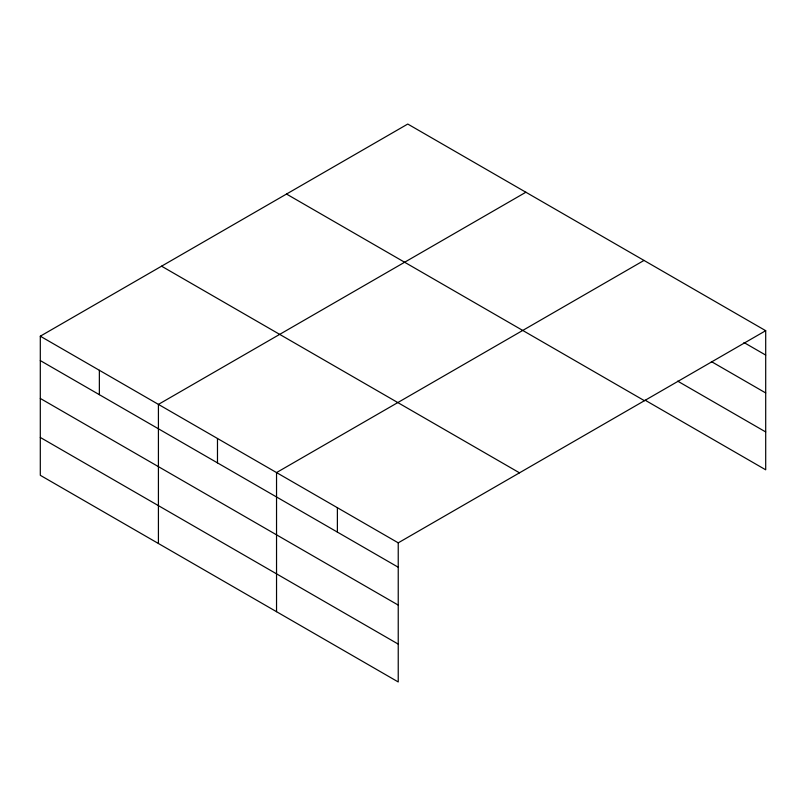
<?xml version="1.0" encoding="UTF-8"?>
<svg xmlns="http://www.w3.org/2000/svg" width="806" height="806" viewBox="0 0 806 806"><rect width="100%" height="100%" fill="white"/><g stroke="black" fill="none" stroke-linecap="round" stroke-linejoin="round"><path stroke-width="1.21" d="M765.7 330.692L407.765 124.043L40.3 336.193L40.3 475.308L398.235 681.957L398.235 542.841L765.7 330.692L765.7 469.807L645.092 400.169M525.885 192.231L158.419 404.39L158.419 543.506M644.004 260.429L276.539 472.578L276.539 611.704M743.968 342.53L765.7 355.083M711.366 361.572L765.7 392.945M677.685 381.137L765.7 431.945M286.503 194.044L644.437 400.703M161.563 266.182L519.497 472.83M40.3 336.193L398.235 542.841M40.3 360.584L398.235 567.233M40.3 398.446L398.235 605.094M40.3 437.446L398.235 644.105M337.382 507.709L337.382 532.101M217.479 438.484L217.479 462.876M99.36 370.286L99.36 394.678"/></g></svg>
